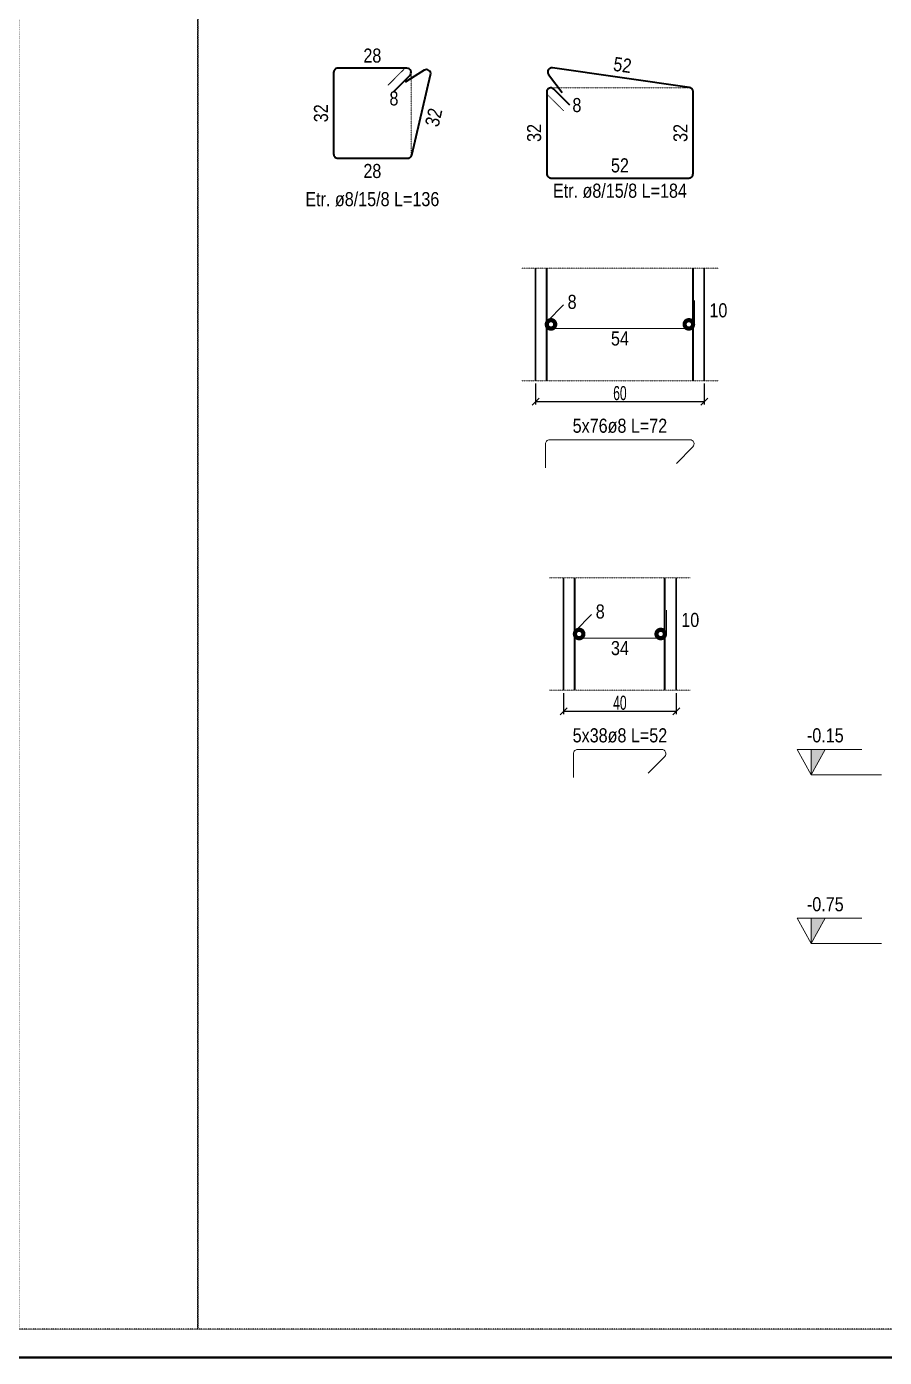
# Model space of a CAD drawing. Header units: millimetres. Extents: x -267 to 94375, y 6431 to 10838.
# Drawn here: x 51931 to 52541, y 8169 to 9114 of the extents above; entities that cross this region are included whole.
import ezdxf
from ezdxf.enums import TextEntityAlignment as Align

# ---------------------------------------------------------------- set-up
doc = ezdxf.new("R2010")
doc.units = ezdxf.units.MM
doc.header["$LTSCALE"] = 0.0001
doc.linetypes.add('DASHED', pattern=[19.05, 12.7, -6.35])
for name, color, linetype, lineweight in [('CIROZ (BEYKENT)', 140, 'Continuous', 20), ('D.GORUNUS (BEYKENT)', 253, 'DASHED', 20), ('DETAY ANTET (BEYKENT)', 5, 'Continuous', 40), ('DONATI (BEYKENT)', 4, 'Continuous', 35), ('DONATI YAZISI (BEYKENT)', 3, 'Continuous', 20), ('ETRIYE (BEYKENT)', 150, 'Continuous', 35), ('KESIT SINIRI (BEYKENT)', 241, 'DASHED', 20), ('KOLON (BEYKENT)', 3, 'Continuous', 30), ('KOT CIZGI (BEYKENT)', 120, 'Continuous', 20), ('KOT YAZI (BEYKENT)', 7, 'Continuous', 20), ('OLCU (BEYKENT)', 14, 'Continuous', 20)]:
    doc.layers.add(name, color=color, linetype=linetype, lineweight=lineweight)
doc.styles.add('DONATI YAZISI (BEYKENT)', font='')
doc.styles.add('KLNOLC-25', font='bahnschrift light condensed', dxfattribs={"width": 0.75, "height": 10})
doc.styles.add('KOT (BEYKENT)', font='')
doc.styles.get('DONATI YAZISI (BEYKENT)').set_extended_font_data('Bahnschrift Light Condensed')
doc.styles.get('KOT (BEYKENT)').set_extended_font_data('Bahnschrift Light Condensed')
doc.dimstyles.new('KLNOLC-25', dxfattribs={"dimtxt": 10, "dimasz": 5, "dimexe": 2, "dimexo": 2, "dimgap": 1, "dimtad": 1, "dimdec": 1, "dimlfac": 0.5, "dimrnd": 0.5, "dimzin": 12, "dimdsep": 46, "dimtxsty": 'KLNOLC-25', "dimblk": 'OBLIQUE', "dimblk1": 'OBLIQUE', "dimblk2": 'OBLIQUE', "dimcen": 0, "dimclrt": 7, "dimadec": 0, "dimazin": 0, "dimtfac": 1, "dimtdec": 4, "dimtix": 1, "dimtmove": 2, "dimatfit": 3, "dimfxl": 1, "dimtzin": 0, "dimarcsym": 0})

# ---------------------------------------------------------------- blocks, each defined once
blk = doc.blocks.new('_Oblique')
at = {"color": 0, "linetype": 'ByBlock', "lineweight": -2}
blk.add_line((-0.5, -0.5), (0.5, 0.5), dxfattribs=at)
blk = doc.blocks.new('*D673')
at = {"layer": 'DEFPOINTS', "color": 0, "lineweight": -3, "transparency": 16777216}
for p in [(52292.75, 8862.64), (52412.75, 8862.64), (52292.75, 8847.64)]:
    blk.add_point(p, dxfattribs=at)
at = {"layer": 'OLCU (BEYKENT)', "color": 0, "lineweight": -2, "transparency": 16777216}
for p, q in [((52292.75, 8860.64), (52292.75, 8845.64)), ((52412.75, 8860.64), (52412.75, 8845.64)), ((52412.75, 8847.64), (52292.75, 8847.64))]:
    blk.add_line(p, q, dxfattribs=at)
at = {"layer": 'OLCU (BEYKENT)', "color": 0, "lineweight": -2, "transparency": 16777216, "xscale": 5, "yscale": 5, "zscale": 5, "rotation": 180}
blk.add_blockref('_Oblique', (52292.75, 8847.64), dxfattribs=at)
at = {"layer": 'OLCU (BEYKENT)', "color": 0, "lineweight": -2, "transparency": 16777216, "xscale": 5, "yscale": 5, "zscale": 5}
blk.add_blockref('_Oblique', (52412.75, 8847.64), dxfattribs=at)
at = {"layer": 'OLCU (BEYKENT)', "color": 7, "transparency": 16777216, "insert": (52352.75, 8853.74), "char_height": 10, "attachment_point": 5, "style": 'KLNOLC-25'}
blk.add_mtext('60', dxfattribs=at)
blk = doc.blocks.new('*D674')
at = {"layer": 'DEFPOINTS', "color": 0, "lineweight": -3, "transparency": 16777216}
for p in [(52312.75, 8642.64), (52392.75, 8642.64), (52312.75, 8627.64)]:
    blk.add_point(p, dxfattribs=at)
at = {"layer": 'OLCU (BEYKENT)', "color": 0, "lineweight": -2, "transparency": 16777216}
for p, q in [((52312.75, 8640.64), (52312.75, 8625.64)), ((52392.75, 8640.64), (52392.75, 8625.64)), ((52392.75, 8627.64), (52312.75, 8627.64))]:
    blk.add_line(p, q, dxfattribs=at)
at = {"layer": 'OLCU (BEYKENT)', "color": 0, "lineweight": -2, "transparency": 16777216, "xscale": 5, "yscale": 5, "zscale": 5, "rotation": 180}
blk.add_blockref('_Oblique', (52312.75, 8627.64), dxfattribs=at)
at = {"layer": 'OLCU (BEYKENT)', "color": 0, "lineweight": -2, "transparency": 16777216, "xscale": 5, "yscale": 5, "zscale": 5}
blk.add_blockref('_Oblique', (52392.75, 8627.64), dxfattribs=at)
at = {"layer": 'OLCU (BEYKENT)', "color": 7, "transparency": 16777216, "insert": (52352.75, 8633.74), "char_height": 10, "attachment_point": 5, "style": 'KLNOLC-25'}
blk.add_mtext('40', dxfattribs=at)

msp = doc.modelspace()

# ---------------------------------------------------------------- linework, layer by layer
at = {"layer": 'CIROZ (BEYKENT)'}
for points in [[(52312.59, 8916.43), (52300.92, 8904.76, 0.668179), (52303.04, 8899.64), (52402.75, 8899.64, 0.414214), (52405.75, 8902.64), (52405.75, 8919.64)], [(52392.91, 8803.85), (52404.58, 8815.52, 0.668179), (52402.46, 8820.64), (52302.75, 8820.64, 0.414214), (52299.75, 8817.64), (52299.75, 8800.64)], [(52332.59, 8696.43), (52320.92, 8684.76, 0.668179), (52323.04, 8679.64), (52382.75, 8679.64, 0.414214), (52385.75, 8682.64), (52385.75, 8699.64)], [(52372.91, 8583.85), (52384.58, 8595.52, 0.668179), (52382.46, 8600.64), (52322.75, 8600.64, 0.414214), (52319.75, 8597.64), (52319.75, 8580.64)]]:
    msp.add_lwpolyline(points, format="xyb", dxfattribs=at)
at = {"layer": 'D.GORUNUS (BEYKENT)', "ltscale": 0.5}
for points in [[(52200.25, 9020.64), (52201.25, 9020.64, 0.414214), (52204.25, 9023.64), (52204.25, 9081.64), (52204.25, 9081.66, 0.668179), (52199.13, 9083.79), (52187.84, 9072.49)], [(52404.75, 9066.64), (52404.75, 9067.64, 0.414214), (52401.75, 9070.64), (52303.75, 9070.64), (52303.73, 9070.64, 0.668179), (52301.6, 9065.52), (52312.9, 9054.22)]]:
    msp.add_lwpolyline(points, format="xyb", dxfattribs=at)
at = {"layer": 'DETAY ANTET (BEYKENT)'}
msp.add_lwpolyline([(51905.46, 9588.64), (53120.25, 9588.64), (53120.25, 8168.64), (51905.46, 8168.64), (51905.46, 9588.64)], close=True, dxfattribs=at)
at = {"layer": 'DETAY ANTET (BEYKENT)', "color": 7, "linetype": 'DASHED', "lineweight": -3, "ltscale": 2}
for points in [[(51925.46, 9568.64), (53100.25, 9568.64), (53100.25, 8188.64), (51925.46, 8188.64)], [(52052.75, 9568.64), (52052.75, 8188.64)]]:
    msp.add_lwpolyline(points, close=True, dxfattribs=at)
at = {"layer": 'DONATI (BEYKENT)'}
for p, q in [((52300.75, 8862.64), (52300.75, 8942.64)), ((52404.75, 8862.64), (52404.75, 8942.64)), ((52320.75, 8642.64), (52320.75, 8722.64)), ((52384.75, 8642.64), (52384.75, 8722.64))]:
    msp.add_line(p, q, dxfattribs=at)
at = {"layer": 'DONATI (BEYKENT)', "const_width": 6}
for points in [[(52302.25, 8902.64, 1), (52305.25, 8902.64, 1)], [(52400.25, 8902.64, 1), (52403.25, 8902.64, 1)], [(52322.25, 8682.64, 1), (52325.25, 8682.64, 1)], [(52380.25, 8682.64, 1), (52383.25, 8682.64, 1)]]:
    msp.add_lwpolyline(points, format="xyb", close=True, dxfattribs=at)
at = {"layer": 'ETRIYE (BEYKENT)'}
for points in [[(52192.1, 9068.22), (52203.4, 9079.52, 0.668179), (52201.28, 9084.64), (52152.25, 9084.64, 0.414214), (52149.25, 9081.64), (52149.25, 9023.64, 0.414214), (52152.25, 9020.64), (52201.87, 9020.64, 0.348283), (52204.79, 9022.95), (52218.17, 9080, 0.668179), (52213.66, 9083.24), (52200.04, 9074.79)], [(52317.17, 9058.49), (52305.87, 9069.79, 0.668179), (52300.75, 9067.66), (52300.75, 9009.64, 0.414214), (52303.75, 9006.64), (52401.75, 9006.64, 0.414214), (52404.75, 9009.64), (52404.75, 9068.04, 0.372854), (52402.18, 9071.01), (52304.81, 9085.05, 0.668179), (52301.98, 9080.29), (52311.58, 9067.45)]]:
    msp.add_lwpolyline(points, format="xyb", dxfattribs=at)
at = {"layer": 'KESIT SINIRI (BEYKENT)'}
for p, q in [((52282.75, 8942.64), (52422.75, 8942.64)), ((52282.75, 8862.64), (52422.75, 8862.64)), ((52302.75, 8722.64), (52402.75, 8722.64)), ((52302.75, 8642.64), (52402.75, 8642.64))]:
    msp.add_line(p, q, dxfattribs=at)
at = {"layer": 'KOLON (BEYKENT)'}
for p, q in [((52292.75, 8862.64), (52292.75, 8942.64)), ((52412.75, 8862.64), (52412.75, 8942.64)), ((52312.75, 8642.64), (52312.75, 8722.64)), ((52392.75, 8642.64), (52392.75, 8722.64))]:
    msp.add_line(p, q, dxfattribs=at)
at = {"layer": 'KOT CIZGI (BEYKENT)'}
for p, q in [((52488.75, 8582.64), (52538.75, 8582.64)), ((52488.75, 8462.64), (52538.75, 8462.64))]:
    msp.add_line(p, q, dxfattribs=at)
for points in [[(52488.75, 8582.64), (52488.75, 8600.64), (52498.75, 8600.64), (52488.75, 8582.64), (52478.75, 8600.64), (52524.75, 8600.64)], [(52488.75, 8462.64), (52488.75, 8480.64), (52498.75, 8480.64), (52488.75, 8462.64), (52478.75, 8480.64), (52524.75, 8480.64)]]:
    msp.add_lwpolyline(points, dxfattribs=at)
for points in [[(52488.75, 8582.64), (52488.75, 8600.64), (52498.75, 8600.64)], [(52488.75, 8462.64), (52488.75, 8480.64), (52498.75, 8480.64)]]:
    msp.add_solid(points, dxfattribs=at)

# ---------------------------------------------------------------- texts
at = {"layer": 'DONATI YAZISI (BEYKENT)', "style": 'DONATI YAZISI (BEYKENT)'}
for s, p in [('28', (52176.75, 9093.64)), ('8', (52192.1, 9063.22)), ('8', (52322.17, 9058.49)), ('28', (52176.75, 9011.64)), ('52', (52352.75, 9015.64)), ('Etr. ø8/15/8 L=184', (52352.75, 8997.64)), ('Etr. ø8/15/8 L=136', (52176.75, 8991.64)), ('8', (52318.75, 8918.64)), ('10', (52422.75, 8912.64)), ('54', (52352.75, 8892.64)), ('5x76ø8 L=72', (52352.75, 8830.64)), ('8', (52338.75, 8698.64)), ('10', (52402.75, 8692.64)), ('34', (52352.75, 8672.64)), ('5x38ø8 L=52', (52352.75, 8610.64))]:
    msp.add_text(s, height=10, dxfattribs=at).set_placement(p, align=Align.MIDDLE_CENTER)
for s, rotation, p in [('52', 352, (52354.57, 9086.97)), ('32', 90, (52140.25, 9052.64)), ('32', 77, (52220.32, 9049.74)), ('32', 90, (52291.75, 9038.64)), ('32', 90, (52395.75, 9038.64))]:
    msp.add_text(s, height=10, rotation=rotation, dxfattribs=at).set_placement(p, align=Align.MIDDLE_CENTER)
at = {"layer": 'KOT YAZI (BEYKENT)', "style": 'KOT (BEYKENT)'}
for s, p in [('-0.15', (52498.75, 8610.64)), ('-0.75', (52498.75, 8490.64))]:
    msp.add_text(s, height=10, dxfattribs=at).set_placement(p, align=Align.MIDDLE_CENTER)

# ---------------------------------------------------------------- dimensions: what is measured, and where the dimension line sits
at = {"layer": 'OLCU (BEYKENT)'}
for base, p1, p2, picture, middle in [((52292.75, 8847.64), (52412.75, 8862.64), (52292.75, 8862.64), '*D673', (52352.75, 8853.74)), ((52312.75, 8627.64), (52392.75, 8642.64), (52312.75, 8642.64), '*D674', (52352.75, 8633.74))]:
    dim = msp.add_linear_dim(base=base, p1=p1, p2=p2, dimstyle='KLNOLC-25', dxfattribs=at)
    dim.commit()
    dim.dimension.update_dxf_attribs({"geometry": picture, "text_midpoint": middle})

doc.saveas('drawing.dxf')
